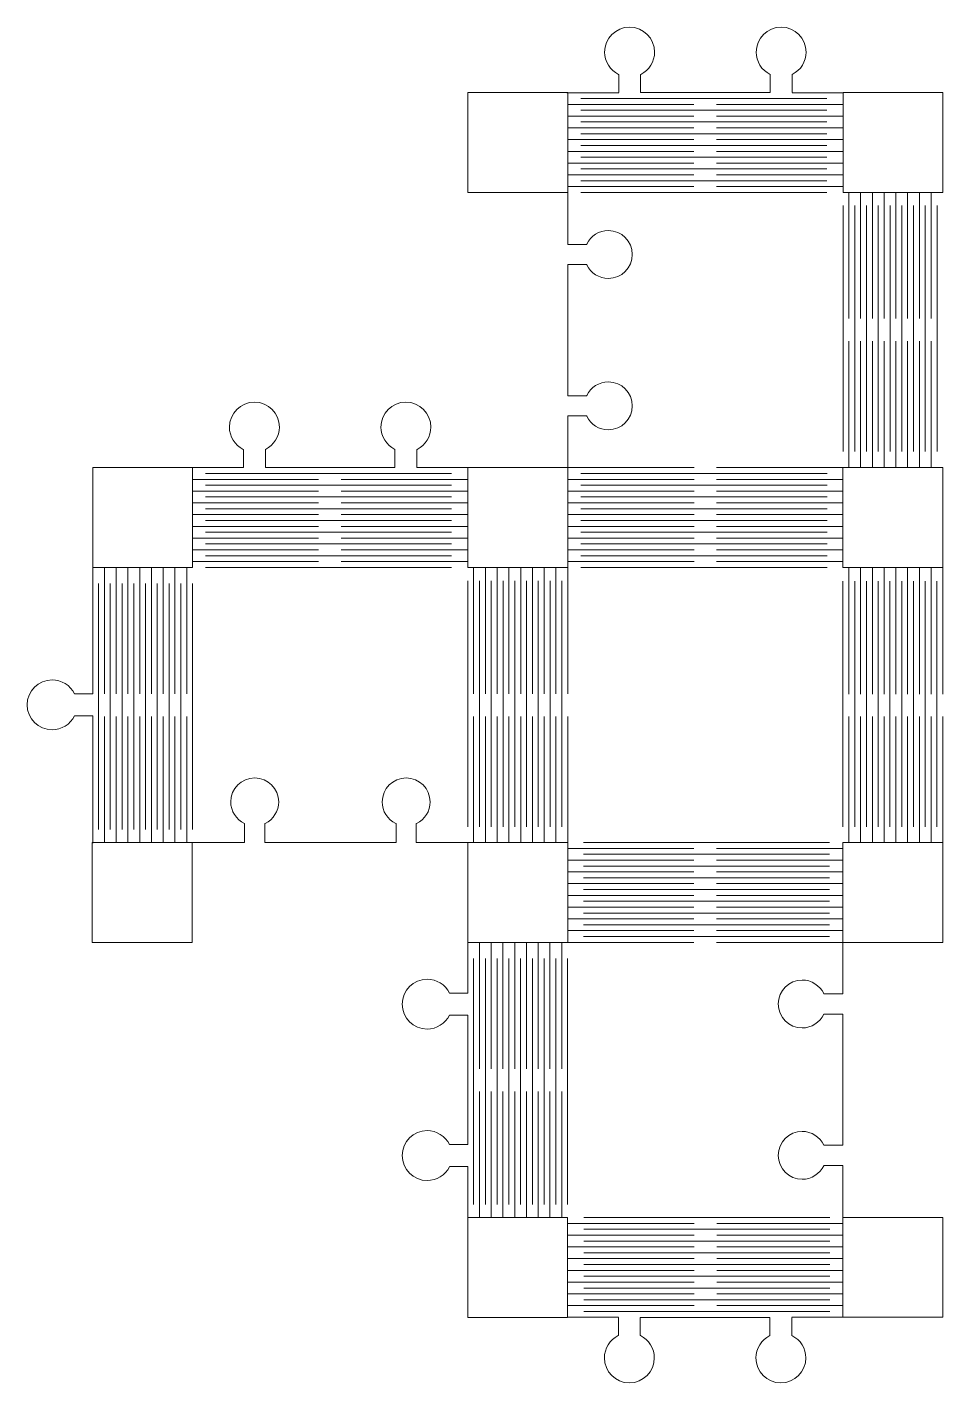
# Model space of a CAD drawing. Header units: centimetres. Extents: x -14.8 to 13.2, y -14.5 to 9.6.
# Drawn here: x -14.75 to 1.55, y -14.5 to 9.64 of the extents above; entities that cross this region are included whole.
import ezdxf

# ---------------------------------------------------------------- set-up
doc = ezdxf.new("R2010")
doc.units = ezdxf.units.CM
doc.header["$MEASUREMENT"] = 0
doc.layers.add('Layer 1', color=7, linetype='Continuous')

msp = doc.modelspace()

# ---------------------------------------------------------------- linework, layer by layer
at = {"layer": 'Layer 1', "lineweight": 9}
for points in [[(-6.91, 6.70009), (-5.1315, 6.70009), (-5.1315, 8.47859), (-6.91, 8.47859), (-6.91, 6.70009)], [(-0.2305, 6.70009), (1.548, 6.70009), (1.548, 8.47859), (-0.2305, 8.47859), (-0.2305, 6.70009)], [(-6.9097, 0.02209), (-5.1312, 0.02209), (-5.1312, 1.80059), (-6.9097, 1.80059), (-6.9097, 0.02209)], [(-0.23225, 0.02109), (1.54625, 0.02109), (1.54625, 1.79959), (-0.23225, 1.79959), (-0.23225, 0.02109)]]:
    msp.add_lwpolyline(points, close=True, dxfattribs=at)
at = {"layer": 'Layer 1', "color": 1, "lineweight": 9}
for points, knots in [([(-4.22676, 8.80211), (-4.37731, 8.87684), (-4.47427, 9.03242), (-4.47427, 9.20016), (-4.47427, 9.20016), (-4.47427, 9.44531), (-4.2748, 9.64478), (-4.02964, 9.64478), (-4.02964, 9.64478), (-3.78449, 9.64478), (-3.58502, 9.44531), (-3.58502, 9.20016), (-3.58502, 9.20016), (-3.58502, 9.03242), (-3.68199, 8.87684), (-3.83253, 8.80211)], [0, 0, 0, 0, 0.2, 0.2, 0.2, 0.2, 0.4, 0.4, 0.4, 0.4, 0.6, 0.6, 0.6, 0.6, 1, 1, 1, 1]), ([(-1.52929, 8.80211), (-1.67984, 8.87684), (-1.7768, 9.03242), (-1.7768, 9.20016), (-1.7768, 9.20016), (-1.7768, 9.44531), (-1.57733, 9.64478), (-1.33217, 9.64478), (-1.33217, 9.64478), (-1.08702, 9.64478), (-0.88755, 9.44531), (-0.88755, 9.20016), (-0.88755, 9.20016), (-0.88755, 9.03242), (-0.98452, 8.87684), (-1.13506, 8.80211)], [0, 0, 0, 0, 0.2, 0.2, 0.2, 0.2, 0.4, 0.4, 0.4, 0.4, 0.6, 0.6, 0.6, 0.6, 1, 1, 1, 1]), ([(-4.79247, 5.41145), (-4.72175, 5.2642), (-4.57088, 5.16905), (-4.40814, 5.16905), (-4.40814, 5.16905), (-4.17291, 5.16905), (-3.98153, 5.36044), (-3.98153, 5.59567), (-3.98153, 5.59567), (-3.98153, 5.83091), (-4.17291, 6.0223), (-4.40814, 6.0223), (-4.40814, 6.0223), (-4.57088, 6.0223), (-4.72175, 5.92714), (-4.79247, 5.7799)], [0, 0, 0, 0, 0.2, 0.2, 0.2, 0.2, 0.4, 0.4, 0.4, 0.4, 0.6, 0.6, 0.6, 0.6, 1, 1, 1, 1]), ([(-4.79247, 5.7799), (-4.79247, 5.7799), (-4.79492, 5.7748), (-4.79492, 5.7748), (-4.79492, 5.7748), (-4.79492, 5.7748), (-5.13092, 5.7748), (-5.13092, 5.7748)], [0, 0, 0, 0, 0.33333333, 0.33333333, 0.33333333, 0.33333333, 1, 1, 1, 1]), ([(-5.12952, 5.41656), (-5.12952, 5.41656), (-4.79492, 5.41656), (-4.79492, 5.41656), (-4.79492, 5.41656), (-4.79492, 5.41656), (-4.79247, 5.41145), (-4.79247, 5.41145)], [0, 0, 0, 0, 0.33333333, 0.33333333, 0.33333333, 0.33333333, 1, 1, 1, 1]), ([(-4.79247, 2.71555), (-4.72175, 2.5683), (-4.57088, 2.47315), (-4.40814, 2.47315), (-4.40814, 2.47315), (-4.17291, 2.47315), (-3.98153, 2.66454), (-3.98153, 2.89977), (-3.98153, 2.89977), (-3.98153, 3.13501), (-4.17291, 3.3264), (-4.40814, 3.3264), (-4.40814, 3.3264), (-4.57088, 3.3264), (-4.72175, 3.23124), (-4.79247, 3.084)], [0, 0, 0, 0, 0.2, 0.2, 0.2, 0.2, 0.4, 0.4, 0.4, 0.4, 0.6, 0.6, 0.6, 0.6, 1, 1, 1, 1]), ([(-10.90596, 2.12411), (-11.05651, 2.19884), (-11.15347, 2.35442), (-11.15347, 2.52216), (-11.15347, 2.52216), (-11.15347, 2.76731), (-10.954, 2.96678), (-10.70884, 2.96678), (-10.70884, 2.96678), (-10.46369, 2.96678), (-10.26422, 2.76731), (-10.26422, 2.52216), (-10.26422, 2.52216), (-10.26422, 2.35442), (-10.36119, 2.19884), (-10.51173, 2.12411)], [0, 0, 0, 0, 0.2, 0.2, 0.2, 0.2, 0.4, 0.4, 0.4, 0.4, 0.6, 0.6, 0.6, 0.6, 1, 1, 1, 1]), ([(-8.20849, 2.12411), (-8.35904, 2.19884), (-8.456, 2.35442), (-8.456, 2.52216), (-8.456, 2.52216), (-8.456, 2.76731), (-8.25653, 2.96678), (-8.01137, 2.96678), (-8.01137, 2.96678), (-7.76622, 2.96678), (-7.56675, 2.76731), (-7.56675, 2.52216), (-7.56675, 2.52216), (-7.56675, 2.35442), (-7.66372, 2.19884), (-7.81426, 2.12411)], [0, 0, 0, 0, 0.2, 0.2, 0.2, 0.2, 0.4, 0.4, 0.4, 0.4, 0.6, 0.6, 0.6, 0.6, 1, 1, 1, 1]), ([(-4.79247, 3.084), (-4.79247, 3.084), (-4.79468, 3.0789), (-4.79468, 3.0789), (-4.79468, 3.0789), (-4.79468, 3.0789), (-5.13092, 3.0789), (-5.13092, 3.0789)], [0, 0, 0, 0, 0.33333333, 0.33333333, 0.33333333, 0.33333333, 1, 1, 1, 1]), ([(-5.13092, 2.72066), (-5.13092, 2.72066), (-4.79469, 2.72066), (-4.79469, 2.72066), (-4.79469, 2.72066), (-4.79469, 2.72066), (-4.79247, 2.71555), (-4.79247, 2.71555)], [0, 0, 0, 0, 0.33333333, 0.33333333, 0.33333333, 0.33333333, 1, 1, 1, 1]), ([(-13.91133, -2.62156), (-13.98606, -2.77211), (-14.14164, -2.86907), (-14.30938, -2.86907), (-14.30938, -2.86907), (-14.55453, -2.86907), (-14.754, -2.6696), (-14.754, -2.42444), (-14.754, -2.42444), (-14.754, -2.17929), (-14.55453, -1.97982), (-14.30938, -1.97982), (-14.30938, -1.97982), (-14.14164, -1.97982), (-13.98606, -2.07679), (-13.91133, -2.22733)], [0, 0, 0, 0, 0.2, 0.2, 0.2, 0.2, 0.4, 0.4, 0.4, 0.4, 0.6, 0.6, 0.6, 0.6, 1, 1, 1, 1]), ([(-10.5189, -4.53715), (-10.37165, -4.46643), (-10.2765, -4.31556), (-10.2765, -4.15282), (-10.2765, -4.15282), (-10.2765, -3.91759), (-10.46789, -3.72621), (-10.70312, -3.72621), (-10.70312, -3.72621), (-10.93836, -3.72621), (-11.12975, -3.91759), (-11.12975, -4.15282), (-11.12975, -4.15282), (-11.12975, -4.31556), (-11.03459, -4.46643), (-10.88735, -4.53715)], [0, 0, 0, 0, 0.2, 0.2, 0.2, 0.2, 0.4, 0.4, 0.4, 0.4, 0.6, 0.6, 0.6, 0.6, 1, 1, 1, 1]), ([(-7.823, -4.53715), (-7.67575, -4.46643), (-7.5806, -4.31556), (-7.5806, -4.15282), (-7.5806, -4.15282), (-7.5806, -3.91759), (-7.77199, -3.72621), (-8.00722, -3.72621), (-8.00722, -3.72621), (-8.24246, -3.72621), (-8.43385, -3.91759), (-8.43385, -4.15282), (-8.43385, -4.15282), (-8.43385, -4.31556), (-8.33869, -4.46643), (-8.19145, -4.53715)], [0, 0, 0, 0, 0.2, 0.2, 0.2, 0.2, 0.4, 0.4, 0.4, 0.4, 0.6, 0.6, 0.6, 0.6, 1, 1, 1, 1]), ([(-10.88735, -4.53715), (-10.88735, -4.53715), (-10.88225, -4.5396), (-10.88225, -4.5396), (-10.88225, -4.5396), (-10.88225, -4.5396), (-10.88225, -4.8756), (-10.88225, -4.8756)], [0, 0, 0, 0, 0.33333333, 0.33333333, 0.33333333, 0.33333333, 1, 1, 1, 1]), ([(-10.52401, -4.8742), (-10.52401, -4.8742), (-10.52401, -4.5396), (-10.52401, -4.5396), (-10.52401, -4.5396), (-10.52401, -4.5396), (-10.5189, -4.53715), (-10.5189, -4.53715)], [0, 0, 0, 0, 0.33333333, 0.33333333, 0.33333333, 0.33333333, 1, 1, 1, 1]), ([(-8.19145, -4.53715), (-8.19145, -4.53715), (-8.18635, -4.53936), (-8.18635, -4.53936), (-8.18635, -4.53936), (-8.18635, -4.53936), (-8.18635, -4.8756), (-8.18635, -4.8756)], [0, 0, 0, 0, 0.33333333, 0.33333333, 0.33333333, 0.33333333, 1, 1, 1, 1]), ([(-7.82811, -4.8756), (-7.82811, -4.8756), (-7.82811, -4.53937), (-7.82811, -4.53937), (-7.82811, -4.53937), (-7.82811, -4.53937), (-7.823, -4.53715), (-7.823, -4.53715)], [0, 0, 0, 0, 0.33333333, 0.33333333, 0.33333333, 0.33333333, 1, 1, 1, 1]), ([(-7.2356, -7.95197), (-7.31033, -8.10252), (-7.46591, -8.19948), (-7.63365, -8.19948), (-7.63365, -8.19948), (-7.8788, -8.19948), (-8.07827, -8.00001), (-8.07827, -7.75485), (-8.07827, -7.75485), (-8.07827, -7.5097), (-7.8788, -7.31023), (-7.63365, -7.31023), (-7.63365, -7.31023), (-7.46591, -7.31023), (-7.31033, -7.4072), (-7.2356, -7.55774)], [0, 0, 0, 0, 0.2, 0.2, 0.2, 0.2, 0.4, 0.4, 0.4, 0.4, 0.6, 0.6, 0.6, 0.6, 1, 1, 1, 1]), ([(-0.57287, -7.56767), (-0.64359, -7.42042), (-0.79446, -7.32527), (-0.9572, -7.32527), (-0.9572, -7.32527), (-1.19243, -7.32527), (-1.38381, -7.51666), (-1.38381, -7.75189), (-1.38381, -7.75189), (-1.38381, -7.98713), (-1.19243, -8.17852), (-0.9572, -8.17852), (-0.9572, -8.17852), (-0.79446, -8.17852), (-0.64359, -8.08336), (-0.57287, -7.93612)], [0, 0, 0, 0, 0.2, 0.2, 0.2, 0.2, 0.4, 0.4, 0.4, 0.4, 0.6, 0.6, 0.6, 0.6, 1, 1, 1, 1]), ([(-0.23442, -7.57278), (-0.23442, -7.57278), (-0.57065, -7.57278), (-0.57065, -7.57278), (-0.57065, -7.57278), (-0.57065, -7.57278), (-0.57287, -7.56767), (-0.57287, -7.56767)], [0, 0, 0, 0, 0.33333333, 0.33333333, 0.33333333, 0.33333333, 1, 1, 1, 1]), ([(-0.57287, -7.93612), (-0.57287, -7.93612), (-0.57066, -7.93102), (-0.57066, -7.93102), (-0.57066, -7.93102), (-0.57066, -7.93102), (-0.23442, -7.93102), (-0.23442, -7.93102)], [0, 0, 0, 0, 0.33333333, 0.33333333, 0.33333333, 0.33333333, 1, 1, 1, 1]), ([(-7.2356, -10.64944), (-7.31033, -10.79999), (-7.46591, -10.89695), (-7.63365, -10.89695), (-7.63365, -10.89695), (-7.8788, -10.89695), (-8.07827, -10.69748), (-8.07827, -10.45232), (-8.07827, -10.45232), (-8.07827, -10.20717), (-7.8788, -10.0077), (-7.63365, -10.0077), (-7.63365, -10.0077), (-7.46591, -10.0077), (-7.31033, -10.10467), (-7.2356, -10.25521)], [0, 0, 0, 0, 0.2, 0.2, 0.2, 0.2, 0.4, 0.4, 0.4, 0.4, 0.6, 0.6, 0.6, 0.6, 1, 1, 1, 1]), ([(-0.57287, -10.26357), (-0.64359, -10.11632), (-0.79446, -10.02117), (-0.9572, -10.02117), (-0.9572, -10.02117), (-1.19243, -10.02117), (-1.38381, -10.21256), (-1.38381, -10.44779), (-1.38381, -10.44779), (-1.38381, -10.68303), (-1.19243, -10.87442), (-0.9572, -10.87442), (-0.9572, -10.87442), (-0.79446, -10.87442), (-0.64359, -10.77926), (-0.57287, -10.63202)], [0, 0, 0, 0, 0.2, 0.2, 0.2, 0.2, 0.4, 0.4, 0.4, 0.4, 0.6, 0.6, 0.6, 0.6, 1, 1, 1, 1]), ([(-0.23582, -10.26868), (-0.23582, -10.26868), (-0.57042, -10.26868), (-0.57042, -10.26868), (-0.57042, -10.26868), (-0.57042, -10.26868), (-0.57287, -10.26357), (-0.57287, -10.26357)], [0, 0, 0, 0, 0.33333333, 0.33333333, 0.33333333, 0.33333333, 1, 1, 1, 1]), ([(-0.57287, -10.63202), (-0.57287, -10.63202), (-0.57042, -10.62692), (-0.57042, -10.62692), (-0.57042, -10.62692), (-0.57042, -10.62692), (-0.23442, -10.62692), (-0.23442, -10.62692)], [0, 0, 0, 0, 0.33333333, 0.33333333, 0.33333333, 0.33333333, 1, 1, 1, 1]), ([(-3.83754, -13.65733), (-3.68699, -13.73206), (-3.59003, -13.88764), (-3.59003, -14.05538), (-3.59003, -14.05538), (-3.59003, -14.30053), (-3.7895, -14.5), (-4.03466, -14.5), (-4.03466, -14.5), (-4.27981, -14.5), (-4.47928, -14.30053), (-4.47928, -14.05538), (-4.47928, -14.05538), (-4.47928, -13.88764), (-4.38231, -13.73206), (-4.23177, -13.65733)], [0, 0, 0, 0, 0.2, 0.2, 0.2, 0.2, 0.4, 0.4, 0.4, 0.4, 0.6, 0.6, 0.6, 0.6, 1, 1, 1, 1]), ([(-1.14007, -13.65733), (-0.98952, -13.73206), (-0.89256, -13.88764), (-0.89256, -14.05538), (-0.89256, -14.05538), (-0.89256, -14.30053), (-1.09203, -14.5), (-1.33719, -14.5), (-1.33719, -14.5), (-1.58234, -14.5), (-1.78181, -14.30053), (-1.78181, -14.05538), (-1.78181, -14.05538), (-1.78181, -13.88764), (-1.68484, -13.73206), (-1.5343, -13.65733)], [0, 0, 0, 0, 0.2, 0.2, 0.2, 0.2, 0.4, 0.4, 0.4, 0.4, 0.6, 0.6, 0.6, 0.6, 1, 1, 1, 1])]:
    msp.add_open_spline(points, degree=3, knots=knots, dxfattribs=at)
for points in [[(-4.22476, 8.47779), (-4.22476, 8.47779), (-4.22476, 8.80152), (-4.22476, 8.80152)], [(-3.83452, 8.80152), (-3.83452, 8.80152), (-3.83452, 8.47779), (-3.83452, 8.47779)], [(-1.52729, 8.47779), (-1.52729, 8.47779), (-1.52729, 8.80152), (-1.52729, 8.80152)], [(-1.13705, 8.80152), (-1.13705, 8.80152), (-1.13705, 8.47779), (-1.13705, 8.47779)], [(-5.1448, 8.47727), (-5.1448, 8.47727), (-4.22476, 8.47726), (-4.22476, 8.47726)], [(-1.13705, 8.47726), (-1.13705, 8.47726), (-0.23553, 8.47726), (-0.23553, 8.47726)], [(-5.13416, 8.26903), (-5.13416, 8.26903), (-2.88554, 8.26902), (-2.88554, 8.26902)], [(-4.89746, 8.37369), (-4.89746, 8.37369), (-0.51855, 8.37367), (-0.51855, 8.37367)], [(-2.48284, 8.26902), (-2.48284, 8.26902), (-0.23417, 8.26902), (-0.23417, 8.26902)], [(-5.13416, 8.05982), (-5.13416, 8.05982), (-2.88554, 8.05981), (-2.88554, 8.05981)], [(-4.89746, 8.16442), (-4.89746, 8.16442), (-0.51855, 8.1644), (-0.51855, 8.1644)], [(-2.48284, 8.05981), (-2.48284, 8.05981), (-0.23417, 8.05981), (-0.23417, 8.05981)], [(-5.13416, 7.85058), (-5.13416, 7.85058), (-2.88554, 7.85057), (-2.88554, 7.85057)], [(-4.89746, 7.9552), (-4.89746, 7.9552), (-0.51855, 7.95518), (-0.51855, 7.95518)], [(-4.89746, 7.74596), (-4.89746, 7.74596), (-0.51855, 7.74596), (-0.51855, 7.74596)], [(-2.48284, 7.85057), (-2.48284, 7.85057), (-0.23417, 7.85057), (-0.23417, 7.85057)], [(-5.13416, 7.64139), (-5.13416, 7.64139), (-2.88554, 7.64139), (-2.88554, 7.64139)], [(-4.89746, 7.53674), (-4.89746, 7.53674), (-0.51855, 7.53674), (-0.51855, 7.53674)], [(-2.48284, 7.64139), (-2.48284, 7.64139), (-0.23417, 7.64139), (-0.23417, 7.64139)], [(-5.13416, 7.4321), (-5.13416, 7.4321), (-2.88554, 7.4321), (-2.88554, 7.4321)], [(-4.89746, 7.3275), (-4.89746, 7.3275), (-0.51855, 7.3275), (-0.51855, 7.3275)], [(-2.48284, 7.4321), (-2.48284, 7.4321), (-0.23417, 7.4321), (-0.23417, 7.4321)], [(-5.13416, 7.22288), (-5.13416, 7.22288), (-2.88554, 7.22288), (-2.88554, 7.22288)], [(-5.13416, 7.01364), (-5.13416, 7.01364), (-2.88554, 7.01364), (-2.88554, 7.01364)], [(-4.89746, 7.11829), (-4.89746, 7.11829), (-0.51855, 7.11829), (-0.51855, 7.11829)], [(-2.48284, 7.22288), (-2.48284, 7.22288), (-0.23417, 7.22288), (-0.23417, 7.22288)], [(-2.48284, 7.01364), (-2.48284, 7.01364), (-0.23417, 7.01364), (-0.23417, 7.01364)], [(-5.13416, 6.80446), (-5.13416, 6.80446), (-2.88554, 6.80446), (-2.88554, 6.80446)], [(-4.89746, 6.90905), (-4.89746, 6.90905), (-0.51855, 6.90905), (-0.51855, 6.90905)], [(-2.48284, 6.80446), (-2.48284, 6.80446), (-0.23417, 6.80446), (-0.23417, 6.80446)], [(-5.13151, 6.71255), (-5.13151, 6.71255), (-5.13092, 5.7748), (-5.13092, 5.7748)], [(-4.89746, 6.69981), (-4.89746, 6.69981), (-0.51855, 6.69981), (-0.51855, 6.69981)], [(-0.12679, 6.70178), (-0.12679, 6.70178), (-0.12679, 4.45316), (-0.12679, 4.45316)], [(0.08239, 6.70178), (0.08239, 6.70178), (0.08239, 4.45316), (0.08239, 4.45316)], [(0.29163, 6.70178), (0.29163, 6.70178), (0.29163, 4.45316), (0.29163, 4.45316)], [(0.50085, 6.70178), (0.50085, 6.70178), (0.50085, 4.45316), (0.50085, 4.45316)], [(0.71014, 6.70178), (0.71014, 6.70178), (0.71014, 4.45316), (0.71014, 4.45316)], [(0.91933, 6.70178), (0.91933, 6.70178), (0.91932, 4.45316), (0.91932, 4.45316)], [(1.12857, 6.70178), (1.12857, 6.70178), (1.12856, 4.45316), (1.12856, 4.45316)], [(1.33778, 6.70178), (1.33778, 6.70178), (1.33777, 4.45316), (1.33777, 4.45316)], [(-0.23144, 6.46508), (-0.23144, 6.46508), (-0.23144, 2.08617), (-0.23144, 2.08617)], [(-0.0222, 6.46508), (-0.0222, 6.46508), (-0.0222, 2.08617), (-0.0222, 2.08617)], [(0.18704, 6.46508), (0.18704, 6.46508), (0.18704, 2.08617), (0.18704, 2.08617)], [(0.39625, 6.46508), (0.39625, 6.46508), (0.39625, 2.08617), (0.39625, 2.08617)], [(0.60549, 6.46508), (0.60549, 6.46508), (0.60549, 2.08617), (0.60549, 2.08617)], [(0.81471, 6.46508), (0.81471, 6.46508), (0.81471, 2.08617), (0.81471, 2.08617)], [(1.02395, 6.46508), (1.02395, 6.46508), (1.02393, 2.08617), (1.02393, 2.08617)], [(1.23317, 6.46508), (1.23317, 6.46508), (1.23315, 2.08617), (1.23315, 2.08617)], [(1.44244, 6.46508), (1.44244, 6.46508), (1.44242, 2.08617), (1.44242, 2.08617)], [(-5.13092, 5.41656), (-5.13092, 5.41656), (-5.13092, 3.0789), (-5.13092, 3.0789)], [(-0.12679, 4.05046), (-0.12679, 4.05046), (-0.12679, 1.80179), (-0.12679, 1.80179)], [(0.08239, 4.05046), (0.08239, 4.05046), (0.08239, 1.80179), (0.08239, 1.80179)], [(0.29163, 4.05046), (0.29163, 4.05046), (0.29163, 1.80179), (0.29163, 1.80179)], [(0.50085, 4.05046), (0.50085, 4.05046), (0.50085, 1.80179), (0.50085, 1.80179)], [(0.71014, 4.05046), (0.71014, 4.05046), (0.71014, 1.80179), (0.71014, 1.80179)], [(0.91932, 4.05046), (0.91932, 4.05046), (0.91932, 1.80179), (0.91932, 1.80179)], [(1.12856, 4.05046), (1.12856, 4.05046), (1.12856, 1.80179), (1.12856, 1.80179)], [(1.33777, 4.05046), (1.33777, 4.05046), (1.33777, 1.80179), (1.33777, 1.80179)], [(-5.13092, 2.72066), (-5.13092, 2.72066), (-5.13152, 1.80328), (-5.13152, 1.80328)], [(-10.90396, 1.79979), (-10.90396, 1.79979), (-10.90396, 2.12352), (-10.90396, 2.12352)], [(-10.51372, 2.12352), (-10.51372, 2.12352), (-10.51372, 1.79979), (-10.51372, 1.79979)], [(-8.20649, 1.79979), (-8.20649, 1.79979), (-8.20649, 2.12352), (-8.20649, 2.12352)], [(-7.81625, 2.12352), (-7.81625, 2.12352), (-7.81625, 1.79979), (-7.81625, 1.79979)], [(-11.824, 1.79927), (-11.824, 1.79927), (-10.90396, 1.79926), (-10.90396, 1.79926)], [(-11.57666, 1.69569), (-11.57666, 1.69569), (-7.19775, 1.69567), (-7.19775, 1.69567)], [(-7.81625, 1.79926), (-7.81625, 1.79926), (-6.91473, 1.79926), (-6.91473, 1.79926)], [(-5.13194, 1.80019), (-5.13194, 1.80019), (-2.88332, 1.80018), (-2.88332, 1.80018)], [(-4.89524, 1.69561), (-4.89524, 1.69561), (-0.51633, 1.69559), (-0.51633, 1.69559)], [(-2.48062, 1.80018), (-2.48062, 1.80018), (-0.23195, 1.80018), (-0.23195, 1.80018)], [(-11.81336, 1.59103), (-11.81336, 1.59103), (-9.56474, 1.59102), (-9.56474, 1.59102)], [(-11.57666, 1.48642), (-11.57666, 1.48642), (-7.19775, 1.4864), (-7.19775, 1.4864)], [(-9.16204, 1.59102), (-9.16204, 1.59102), (-6.91337, 1.59102), (-6.91337, 1.59102)], [(-5.13194, 1.59095), (-5.13194, 1.59095), (-2.88332, 1.59094), (-2.88332, 1.59094)], [(-4.89524, 1.48634), (-4.89524, 1.48634), (-0.51633, 1.48632), (-0.51633, 1.48632)], [(-2.48062, 1.59094), (-2.48062, 1.59094), (-0.23195, 1.59094), (-0.23195, 1.59094)], [(-11.81336, 1.38182), (-11.81336, 1.38182), (-9.56474, 1.38181), (-9.56474, 1.38181)], [(-11.57666, 1.2772), (-11.57666, 1.2772), (-7.19775, 1.27718), (-7.19775, 1.27718)], [(-9.16204, 1.38181), (-9.16204, 1.38181), (-6.91337, 1.38181), (-6.91337, 1.38181)], [(-5.13194, 1.38174), (-5.13194, 1.38174), (-2.88332, 1.38173), (-2.88332, 1.38173)], [(-4.89524, 1.27712), (-4.89524, 1.27712), (-0.51633, 1.2771), (-0.51633, 1.2771)], [(-2.48062, 1.38173), (-2.48062, 1.38173), (-0.23195, 1.38173), (-0.23195, 1.38173)], [(-11.81336, 1.17258), (-11.81336, 1.17258), (-9.56474, 1.17257), (-9.56474, 1.17257)], [(-11.57666, 1.06796), (-11.57666, 1.06796), (-7.19775, 1.06796), (-7.19775, 1.06796)], [(-9.16204, 1.17257), (-9.16204, 1.17257), (-6.91337, 1.17257), (-6.91337, 1.17257)], [(-5.13194, 1.1725), (-5.13194, 1.1725), (-2.88332, 1.17249), (-2.88332, 1.17249)], [(-4.89524, 1.06788), (-4.89524, 1.06788), (-0.51633, 1.06788), (-0.51633, 1.06788)], [(-2.48062, 1.17249), (-2.48062, 1.17249), (-0.23195, 1.17249), (-0.23195, 1.17249)], [(-11.81336, 0.96339), (-11.81336, 0.96339), (-9.56474, 0.96339), (-9.56474, 0.96339)], [(-11.81336, 0.7541), (-11.81336, 0.7541), (-9.56474, 0.7541), (-9.56474, 0.7541)], [(-11.57666, 0.85874), (-11.57666, 0.85874), (-7.19775, 0.85874), (-7.19775, 0.85874)], [(-9.16204, 0.96339), (-9.16204, 0.96339), (-6.91337, 0.96339), (-6.91337, 0.96339)], [(-9.16204, 0.7541), (-9.16204, 0.7541), (-6.91337, 0.7541), (-6.91337, 0.7541)], [(-5.13194, 0.96331), (-5.13194, 0.96331), (-2.88332, 0.96331), (-2.88332, 0.96331)], [(-5.13194, 0.75402), (-5.13194, 0.75402), (-2.88332, 0.75402), (-2.88332, 0.75402)], [(-4.89524, 0.85866), (-4.89524, 0.85866), (-0.51633, 0.85866), (-0.51633, 0.85866)], [(-2.48062, 0.96331), (-2.48062, 0.96331), (-0.23195, 0.96331), (-0.23195, 0.96331)], [(-2.48062, 0.75402), (-2.48062, 0.75402), (-0.23195, 0.75402), (-0.23195, 0.75402)], [(-11.81336, 0.54488), (-11.81336, 0.54488), (-9.56474, 0.54488), (-9.56474, 0.54488)], [(-11.57666, 0.6495), (-11.57666, 0.6495), (-7.19775, 0.6495), (-7.19775, 0.6495)], [(-9.16204, 0.54488), (-9.16204, 0.54488), (-6.91337, 0.54488), (-6.91337, 0.54488)], [(-5.13194, 0.5448), (-5.13194, 0.5448), (-2.88332, 0.5448), (-2.88332, 0.5448)], [(-4.89524, 0.64942), (-4.89524, 0.64942), (-0.51633, 0.64942), (-0.51633, 0.64942)], [(-2.48062, 0.5448), (-2.48062, 0.5448), (-0.23195, 0.5448), (-0.23195, 0.5448)], [(-11.81336, 0.33564), (-11.81336, 0.33564), (-9.56474, 0.33564), (-9.56474, 0.33564)], [(-11.57666, 0.44029), (-11.57666, 0.44029), (-7.19775, 0.44029), (-7.19775, 0.44029)], [(-9.16204, 0.33564), (-9.16204, 0.33564), (-6.91337, 0.33564), (-6.91337, 0.33564)], [(-5.13194, 0.33556), (-5.13194, 0.33556), (-2.88332, 0.33556), (-2.88332, 0.33556)], [(-4.89524, 0.44021), (-4.89524, 0.44021), (-0.51633, 0.44021), (-0.51633, 0.44021)], [(-2.48062, 0.33556), (-2.48062, 0.33556), (-0.23195, 0.33556), (-0.23195, 0.33556)], [(-13.58648, -2.22932), (-13.58648, -2.22932), (-13.58648, 0.01909), (-13.58648, 0.01909)], [(-13.37823, -2.22958), (-13.37823, -2.22958), (-13.37823, 0.01909), (-13.37823, 0.01909)], [(-13.16902, -2.22958), (-13.16902, -2.22958), (-13.16902, 0.01909), (-13.16902, 0.01909)], [(-12.95978, -2.22958), (-12.95978, -2.22958), (-12.95978, 0.01909), (-12.95978, 0.01909)], [(-12.7506, -2.22958), (-12.7506, -2.22958), (-12.7506, 0.01909), (-12.7506, 0.01909)], [(-12.54131, -2.22958), (-12.54131, -2.22958), (-12.54131, 0.01909), (-12.54131, 0.01909)], [(-12.33209, -2.22958), (-12.33209, -2.22958), (-12.33209, 0.01909), (-12.33209, 0.01909)], [(-12.12285, -2.22958), (-12.12285, -2.22958), (-12.12285, 0.01909), (-12.12285, 0.01909)], [(-11.91367, -2.22958), (-11.91367, -2.22958), (-11.91367, 0.01909), (-11.91367, 0.01909)], [(-11.81336, 0.12646), (-11.81336, 0.12646), (-9.56474, 0.12646), (-9.56474, 0.12646)], [(-11.57666, 0.23105), (-11.57666, 0.23105), (-7.19775, 0.23105), (-7.19775, 0.23105)], [(-11.57666, 0.02181), (-11.57666, 0.02181), (-7.19775, 0.02181), (-7.19775, 0.02181)], [(-9.16204, 0.12646), (-9.16204, 0.12646), (-6.91337, 0.12646), (-6.91337, 0.12646)], [(-6.80582, 0.01826), (-6.80582, 0.01826), (-6.80582, -2.23036), (-6.80582, -2.23036)], [(-6.59664, 0.01826), (-6.59664, 0.01826), (-6.59664, -2.23036), (-6.59664, -2.23036)], [(-6.3874, 0.01826), (-6.3874, 0.01826), (-6.3874, -2.23036), (-6.3874, -2.23036)], [(-6.17819, 0.01826), (-6.17819, 0.01826), (-6.17819, -2.23036), (-6.17819, -2.23036)], [(-5.96889, 0.01826), (-5.96889, 0.01826), (-5.96889, -2.23036), (-5.96889, -2.23036)], [(-5.75971, 0.01826), (-5.75971, 0.01826), (-5.75971, -2.23036), (-5.75971, -2.23036)], [(-5.55045, 0.01826), (-5.55045, 0.01826), (-5.55048, -2.23036), (-5.55048, -2.23036)], [(-5.34125, 0.01826), (-5.34125, 0.01826), (-5.34125, -2.23036), (-5.34125, -2.23036)], [(-5.13201, 0.01826), (-5.13201, 0.01826), (-5.13202, -2.23036), (-5.13202, -2.23036)], [(-5.13194, 0.12638), (-5.13194, 0.12638), (-2.88332, 0.12638), (-2.88332, 0.12638)], [(-4.89524, 0.23097), (-4.89524, 0.23097), (-0.51633, 0.23097), (-0.51633, 0.23097)], [(-4.89524, 0.02173), (-4.89524, 0.02173), (-0.51633, 0.02173), (-0.51633, 0.02173)], [(-2.48062, 0.12638), (-2.48062, 0.12638), (-0.23195, 0.12638), (-0.23195, 0.12638)], [(-0.12785, 0.01626), (-0.12785, 0.01626), (-0.12785, -2.23236), (-0.12785, -2.23236)], [(0.08133, 0.01626), (0.08133, 0.01626), (0.08133, -2.23236), (0.08133, -2.23236)], [(0.29057, 0.01626), (0.29057, 0.01626), (0.29057, -2.23236), (0.29057, -2.23236)], [(0.49979, 0.01626), (0.49979, 0.01626), (0.49979, -2.23236), (0.49979, -2.23236)], [(0.70908, 0.01626), (0.70908, 0.01626), (0.70908, -2.23236), (0.70908, -2.23236)], [(0.91827, 0.01626), (0.91827, 0.01626), (0.91826, -2.23236), (0.91826, -2.23236)], [(1.12751, 0.01626), (1.12751, 0.01626), (1.1275, -2.23236), (1.1275, -2.23236)], [(1.33672, 0.01626), (1.33672, 0.01626), (1.33671, -2.23236), (1.33671, -2.23236)], [(1.54596, 0.01626), (1.54596, 0.01626), (1.54595, -2.23236), (1.54595, -2.23236)], [(-6.91047, -0.21844), (-6.91047, -0.21844), (-6.91047, -4.59734), (-6.91047, -4.59734)], [(-6.70123, -0.21844), (-6.70123, -0.21844), (-6.70123, -4.59734), (-6.70123, -4.59734)], [(-6.49199, -0.21844), (-6.49199, -0.21844), (-6.49199, -4.59734), (-6.49199, -4.59734)], [(-6.28277, -0.21844), (-6.28277, -0.21844), (-6.28277, -4.59734), (-6.28277, -4.59734)], [(-6.07354, -0.21844), (-6.07354, -0.21844), (-6.07354, -4.59734), (-6.07354, -4.59734)], [(-5.86431, -0.21844), (-5.86431, -0.21844), (-5.86431, -4.59734), (-5.86431, -4.59734)], [(-5.65508, -0.21844), (-5.65508, -0.21844), (-5.65509, -4.59734), (-5.65509, -4.59734)], [(-5.44587, -0.21844), (-5.44587, -0.21844), (-5.44588, -4.59734), (-5.44588, -4.59734)], [(-5.23659, -0.21844), (-5.23659, -0.21844), (-5.23661, -4.59734), (-5.23661, -4.59734)], [(-0.2325, -0.22044), (-0.2325, -0.22044), (-0.2325, -4.59935), (-0.2325, -4.59935)], [(-0.02326, -0.22044), (-0.02326, -0.22044), (-0.02326, -4.59935), (-0.02326, -4.59935)], [(0.18598, -0.22044), (0.18598, -0.22044), (0.18598, -4.59935), (0.18598, -4.59935)], [(0.39519, -0.22044), (0.39519, -0.22044), (0.39519, -4.59935), (0.39519, -4.59935)], [(0.60443, -0.22044), (0.60443, -0.22044), (0.60443, -4.59935), (0.60443, -4.59935)], [(0.81365, -0.22044), (0.81365, -0.22044), (0.81365, -4.59935), (0.81365, -4.59935)], [(1.02289, -0.22044), (1.02289, -0.22044), (1.02287, -4.59935), (1.02287, -4.59935)], [(1.23211, -0.22044), (1.23211, -0.22044), (1.23209, -4.59935), (1.23209, -4.59935)], [(1.44138, -0.22044), (1.44138, -0.22044), (1.44136, -4.59935), (1.44136, -4.59935)], [(-13.4829, -4.6442), (-13.4829, -4.6442), (-13.48288, -0.26529), (-13.48288, -0.26529)], [(-13.27363, -4.6442), (-13.27363, -4.6442), (-13.27361, -0.26529), (-13.27361, -0.26529)], [(-13.06441, -4.6442), (-13.06441, -4.6442), (-13.06439, -0.26529), (-13.06439, -0.26529)], [(-12.85517, -4.6442), (-12.85517, -4.6442), (-12.85517, -0.26529), (-12.85517, -0.26529)], [(-12.64595, -4.6442), (-12.64595, -4.6442), (-12.64595, -0.26529), (-12.64595, -0.26529)], [(-12.43671, -4.6442), (-12.43671, -4.6442), (-12.43671, -0.26529), (-12.43671, -0.26529)], [(-12.2275, -4.6442), (-12.2275, -4.6442), (-12.2275, -0.26529), (-12.2275, -0.26529)], [(-12.01826, -4.6442), (-12.01826, -4.6442), (-12.01826, -0.26529), (-12.01826, -0.26529)], [(-11.80902, -4.6442), (-11.80902, -4.6442), (-11.80902, -0.26529), (-11.80902, -0.26529)], [(-13.91074, -2.22932), (-13.91074, -2.22932), (-13.58701, -2.22932), (-13.58701, -2.22932)], [(-13.58701, -2.61956), (-13.58701, -2.61956), (-13.91074, -2.61956), (-13.91074, -2.61956)], [(-13.58649, -4.89018), (-13.58649, -4.89018), (-13.58648, -2.61956), (-13.58648, -2.61956)], [(-13.37824, -4.8809), (-13.37824, -4.8809), (-13.37823, -2.63228), (-13.37823, -2.63228)], [(-13.16903, -4.8809), (-13.16903, -4.8809), (-13.16902, -2.63228), (-13.16902, -2.63228)], [(-12.95979, -4.8809), (-12.95979, -4.8809), (-12.95978, -2.63228), (-12.95978, -2.63228)], [(-12.7506, -4.8809), (-12.7506, -4.8809), (-12.7506, -2.63228), (-12.7506, -2.63228)], [(-12.54131, -4.8809), (-12.54131, -4.8809), (-12.54131, -2.63228), (-12.54131, -2.63228)], [(-12.33209, -4.8809), (-12.33209, -4.8809), (-12.33209, -2.63228), (-12.33209, -2.63228)], [(-12.12285, -4.8809), (-12.12285, -4.8809), (-12.12285, -2.63228), (-12.12285, -2.63228)], [(-11.91367, -4.8809), (-11.91367, -4.8809), (-11.91367, -2.63228), (-11.91367, -2.63228)], [(-6.80582, -2.63307), (-6.80582, -2.63307), (-6.80582, -4.88173), (-6.80582, -4.88173)], [(-6.59664, -2.63307), (-6.59664, -2.63307), (-6.59664, -4.88173), (-6.59664, -4.88173)], [(-6.3874, -2.63307), (-6.3874, -2.63307), (-6.3874, -4.88173), (-6.3874, -4.88173)], [(-6.17819, -2.63307), (-6.17819, -2.63307), (-6.17819, -4.88173), (-6.17819, -4.88173)], [(-5.96889, -2.63307), (-5.96889, -2.63307), (-5.96889, -4.88173), (-5.96889, -4.88173)], [(-5.75971, -2.63307), (-5.75971, -2.63307), (-5.75971, -4.88173), (-5.75971, -4.88173)], [(-5.55048, -2.63307), (-5.55048, -2.63307), (-5.55048, -4.88173), (-5.55048, -4.88173)], [(-5.34125, -2.63307), (-5.34125, -2.63307), (-5.34125, -4.88173), (-5.34125, -4.88173)], [(-5.13202, -2.63307), (-5.13202, -2.63307), (-5.13202, -4.88173), (-5.13202, -4.88173)], [(-0.12785, -2.63506), (-0.12785, -2.63506), (-0.12785, -4.88373), (-0.12785, -4.88373)], [(0.08133, -2.63506), (0.08133, -2.63506), (0.08133, -4.88373), (0.08133, -4.88373)], [(0.29057, -2.63506), (0.29057, -2.63506), (0.29057, -4.88373), (0.29057, -4.88373)], [(0.49979, -2.63506), (0.49979, -2.63506), (0.49979, -4.88373), (0.49979, -4.88373)], [(0.70908, -2.63506), (0.70908, -2.63506), (0.70908, -4.88373), (0.70908, -4.88373)], [(0.91826, -2.63506), (0.91826, -2.63506), (0.91826, -4.88373), (0.91826, -4.88373)], [(1.1275, -2.63506), (1.1275, -2.63506), (1.1275, -4.88373), (1.1275, -4.88373)], [(1.33671, -2.63506), (1.33671, -2.63506), (1.33671, -4.88373), (1.33671, -4.88373)], [(1.54595, -2.63506), (1.54595, -2.63506), (1.54595, -4.88373), (1.54595, -4.88373)], [(-11.82, -4.87619), (-11.82, -4.87619), (-10.88225, -4.8756), (-10.88225, -4.8756)], [(-10.52401, -4.8756), (-10.52401, -4.8756), (-8.18635, -4.8756), (-8.18635, -4.8756)], [(-7.82811, -4.8756), (-7.82811, -4.8756), (-6.91073, -4.8762), (-6.91073, -4.8762)], [(-2.88866, -4.98155), (-2.88866, -4.98155), (-5.13733, -4.98155), (-5.13733, -4.98155)], [(-0.47404, -4.8769), (-0.47404, -4.8769), (-4.85295, -4.8769), (-4.85295, -4.8769)], [(-0.23734, -4.98155), (-0.23734, -4.98155), (-2.48596, -4.98155), (-2.48596, -4.98155)], [(-2.88866, -5.19073), (-2.88866, -5.19073), (-5.13733, -5.19073), (-5.13733, -5.19073)], [(-0.47404, -5.08614), (-0.47404, -5.08614), (-4.85295, -5.08614), (-4.85295, -5.08614)], [(-0.47404, -5.29538), (-0.47404, -5.29538), (-4.85295, -5.29538), (-4.85295, -5.29538)], [(-0.23734, -5.19073), (-0.23734, -5.19073), (-2.48596, -5.19073), (-2.48596, -5.19073)], [(-2.88866, -5.39997), (-2.88866, -5.39997), (-5.13733, -5.39997), (-5.13733, -5.39997)], [(-0.47404, -5.50459), (-0.47404, -5.50459), (-4.85295, -5.50459), (-4.85295, -5.50459)], [(-0.23734, -5.39997), (-0.23734, -5.39997), (-2.48596, -5.39997), (-2.48596, -5.39997)], [(-2.88866, -5.60919), (-2.88866, -5.60919), (-5.13733, -5.60919), (-5.13733, -5.60919)], [(-0.47404, -5.71383), (-0.47404, -5.71383), (-4.85295, -5.71383), (-4.85295, -5.71383)], [(-0.23734, -5.60919), (-0.23734, -5.60919), (-2.48596, -5.60919), (-2.48596, -5.60919)], [(-2.88866, -5.81848), (-2.88866, -5.81848), (-5.13733, -5.81848), (-5.13733, -5.81848)], [(-2.88866, -6.02766), (-2.88866, -6.02766), (-5.13733, -6.02766), (-5.13733, -6.02766)], [(-0.47404, -5.92305), (-0.47404, -5.92305), (-4.85295, -5.92305), (-4.85295, -5.92305)], [(-0.23734, -5.81848), (-0.23734, -5.81848), (-2.48596, -5.81848), (-2.48596, -5.81848)], [(-0.23734, -6.02767), (-0.23734, -6.02767), (-2.48596, -6.02766), (-2.48596, -6.02766)], [(-2.88866, -6.2369), (-2.88866, -6.2369), (-5.13733, -6.2369), (-5.13733, -6.2369)], [(-0.47404, -6.13229), (-0.47404, -6.13229), (-4.85295, -6.13227), (-4.85295, -6.13227)], [(-0.23734, -6.23691), (-0.23734, -6.23691), (-2.48596, -6.2369), (-2.48596, -6.2369)], [(-2.88866, -6.44611), (-2.88866, -6.44611), (-5.13733, -6.44611), (-5.13733, -6.44611)], [(-0.47404, -6.34151), (-0.47404, -6.34151), (-4.85295, -6.34149), (-4.85295, -6.34149)], [(-0.23734, -6.44612), (-0.23734, -6.44612), (-2.48596, -6.44611), (-2.48596, -6.44611)], [(-6.91075, -7.55973), (-6.91075, -7.55973), (-6.91075, -6.65821), (-6.91075, -6.65821)], [(-6.7025, -8.90688), (-6.7025, -8.90688), (-6.7025, -6.65821), (-6.7025, -6.65821)], [(-6.49329, -8.90688), (-6.49329, -8.90688), (-6.49329, -6.65821), (-6.49329, -6.65821)], [(-6.28405, -8.90688), (-6.28405, -8.90688), (-6.28405, -6.65821), (-6.28405, -6.65821)], [(-6.07487, -8.90688), (-6.07487, -8.90688), (-6.07487, -6.65821), (-6.07487, -6.65821)], [(-5.86558, -8.90688), (-5.86558, -8.90688), (-5.86558, -6.65821), (-5.86558, -6.65821)], [(-5.65636, -8.90688), (-5.65636, -8.90688), (-5.65636, -6.65821), (-5.65636, -6.65821)], [(-5.44712, -8.90688), (-5.44712, -8.90688), (-5.44712, -6.65821), (-5.44712, -6.65821)], [(-5.23794, -8.90688), (-5.23794, -8.90688), (-5.23794, -6.65821), (-5.23794, -6.65821)], [(-2.88866, -6.65535), (-2.88866, -6.65535), (-5.13733, -6.65535), (-5.13733, -6.65535)], [(-0.47404, -6.55078), (-0.47404, -6.55078), (-4.85295, -6.55076), (-4.85295, -6.55076)], [(-0.23734, -6.65536), (-0.23734, -6.65536), (-2.48596, -6.65535), (-2.48596, -6.65535)], [(-0.23442, -7.57278), (-0.23442, -7.57278), (-0.23382, -6.6554), (-0.23382, -6.6554)], [(-6.80717, -11.3215), (-6.80717, -11.3215), (-6.80715, -6.94259), (-6.80715, -6.94259)], [(-6.5979, -11.3215), (-6.5979, -11.3215), (-6.59788, -6.94259), (-6.59788, -6.94259)], [(-6.38868, -11.3215), (-6.38868, -11.3215), (-6.38866, -6.94259), (-6.38866, -6.94259)], [(-6.17944, -11.3215), (-6.17944, -11.3215), (-6.17944, -6.94259), (-6.17944, -6.94259)], [(-5.97022, -11.3215), (-5.97022, -11.3215), (-5.97022, -6.94259), (-5.97022, -6.94259)], [(-5.76098, -11.3215), (-5.76098, -11.3215), (-5.76098, -6.94259), (-5.76098, -6.94259)], [(-5.55177, -11.3215), (-5.55177, -11.3215), (-5.55177, -6.94259), (-5.55177, -6.94259)], [(-5.34253, -11.3215), (-5.34253, -11.3215), (-5.34253, -6.94259), (-5.34253, -6.94259)], [(-5.13329, -11.3215), (-5.13329, -11.3215), (-5.13329, -6.94259), (-5.13329, -6.94259)], [(-7.23501, -7.55973), (-7.23501, -7.55973), (-6.91128, -7.55973), (-6.91128, -7.55973)], [(-6.91128, -7.94997), (-6.91128, -7.94997), (-7.23501, -7.94997), (-7.23501, -7.94997)], [(-0.23442, -10.26868), (-0.23442, -10.26868), (-0.23442, -7.93102), (-0.23442, -7.93102)], [(-6.70251, -11.5582), (-6.70251, -11.5582), (-6.7025, -9.30958), (-6.7025, -9.30958)], [(-6.4933, -11.5582), (-6.4933, -11.5582), (-6.49329, -9.30958), (-6.49329, -9.30958)], [(-6.28406, -11.5582), (-6.28406, -11.5582), (-6.28405, -9.30958), (-6.28405, -9.30958)], [(-6.07487, -11.5582), (-6.07487, -11.5582), (-6.07487, -9.30958), (-6.07487, -9.30958)], [(-5.86558, -11.5582), (-5.86558, -11.5582), (-5.86558, -9.30958), (-5.86558, -9.30958)], [(-5.65636, -11.5582), (-5.65636, -11.5582), (-5.65636, -9.30958), (-5.65636, -9.30958)], [(-5.44712, -11.5582), (-5.44712, -11.5582), (-5.44712, -9.30958), (-5.44712, -9.30958)], [(-5.23794, -11.5582), (-5.23794, -11.5582), (-5.23794, -9.30958), (-5.23794, -9.30958)], [(-7.23501, -10.2572), (-7.23501, -10.2572), (-6.91128, -10.2572), (-6.91128, -10.2572)], [(-6.91128, -10.64744), (-6.91128, -10.64744), (-7.23501, -10.64744), (-7.23501, -10.64744)], [(-6.91076, -11.56748), (-6.91076, -11.56748), (-6.91075, -10.64744), (-6.91075, -10.64744)], [(-0.23383, -11.56467), (-0.23383, -11.56467), (-0.23442, -10.62692), (-0.23442, -10.62692)], [(-0.46801, -11.55502), (-0.46801, -11.55502), (-4.84692, -11.55502), (-4.84692, -11.55502)], [(-2.88263, -11.65967), (-2.88263, -11.65967), (-5.1313, -11.65967), (-5.1313, -11.65967)], [(-0.46801, -11.76426), (-0.46801, -11.76426), (-4.84692, -11.76426), (-4.84692, -11.76426)], [(-0.23131, -11.65967), (-0.23131, -11.65967), (-2.47993, -11.65967), (-2.47993, -11.65967)], [(-2.88263, -11.86885), (-2.88263, -11.86885), (-5.1313, -11.86885), (-5.1313, -11.86885)], [(-0.46801, -11.9735), (-0.46801, -11.9735), (-4.84692, -11.9735), (-4.84692, -11.9735)], [(-0.23131, -11.86885), (-0.23131, -11.86885), (-2.47993, -11.86885), (-2.47993, -11.86885)], [(-2.88263, -12.07809), (-2.88263, -12.07809), (-5.1313, -12.07809), (-5.1313, -12.07809)], [(-2.88263, -12.28731), (-2.88263, -12.28731), (-5.1313, -12.28731), (-5.1313, -12.28731)], [(-0.46801, -12.18271), (-0.46801, -12.18271), (-4.84692, -12.18271), (-4.84692, -12.18271)], [(-0.23131, -12.07809), (-0.23131, -12.07809), (-2.47993, -12.07809), (-2.47993, -12.07809)], [(-0.23131, -12.28731), (-0.23131, -12.28731), (-2.47993, -12.28731), (-2.47993, -12.28731)], [(-2.88263, -12.4966), (-2.88263, -12.4966), (-5.1313, -12.4966), (-5.1313, -12.4966)], [(-0.46801, -12.39195), (-0.46801, -12.39195), (-4.84692, -12.39195), (-4.84692, -12.39195)], [(-0.23131, -12.4966), (-0.23131, -12.4966), (-2.47993, -12.4966), (-2.47993, -12.4966)], [(-2.88263, -12.70578), (-2.88263, -12.70578), (-5.1313, -12.70578), (-5.1313, -12.70578)], [(-0.46801, -12.60117), (-0.46801, -12.60117), (-4.84692, -12.60117), (-4.84692, -12.60117)], [(-0.23131, -12.70579), (-0.23131, -12.70579), (-2.47993, -12.70578), (-2.47993, -12.70578)], [(-2.88263, -12.91502), (-2.88263, -12.91502), (-5.1313, -12.91502), (-5.1313, -12.91502)], [(-0.46801, -12.81041), (-0.46801, -12.81041), (-4.84692, -12.81039), (-4.84692, -12.81039)], [(-0.46801, -13.01963), (-0.46801, -13.01963), (-4.84692, -13.01961), (-4.84692, -13.01961)], [(-0.23131, -12.91503), (-0.23131, -12.91503), (-2.47993, -12.91502), (-2.47993, -12.91502)], [(-2.88263, -13.12423), (-2.88263, -13.12423), (-5.1313, -13.12423), (-5.1313, -13.12423)], [(-0.46801, -13.2289), (-0.46801, -13.2289), (-4.84692, -13.22888), (-4.84692, -13.22888)], [(-0.23131, -13.12424), (-0.23131, -13.12424), (-2.47993, -13.12423), (-2.47993, -13.12423)], [(-4.22978, -13.33248), (-4.22978, -13.33248), (-5.1313, -13.33248), (-5.1313, -13.33248)], [(-4.22978, -13.65674), (-4.22978, -13.65674), (-4.22978, -13.33301), (-4.22978, -13.33301)], [(-3.83954, -13.33301), (-3.83954, -13.33301), (-3.83954, -13.65674), (-3.83954, -13.65674)], [(-1.53231, -13.65674), (-1.53231, -13.65674), (-1.53231, -13.33301), (-1.53231, -13.33301)], [(-0.22203, -13.33249), (-0.22203, -13.33249), (-1.14207, -13.33248), (-1.14207, -13.33248)], [(-1.14207, -13.33301), (-1.14207, -13.33301), (-1.14207, -13.65674), (-1.14207, -13.65674)]]:
    msp.add_open_spline(points, degree=3, dxfattribs=at)
at = {"layer": 'Layer 1', "lineweight": 9}
for points in [[(-3.83452, 8.47779), (-3.83452, 8.47779), (-1.52729, 8.47779), (-1.52729, 8.47779)], [(-10.51372, 1.79979), (-10.51372, 1.79979), (-8.20649, 1.79979), (-8.20649, 1.79979)], [(-6.91128, -10.2572), (-6.91128, -10.2572), (-6.91128, -7.94997), (-6.91128, -7.94997)], [(-1.53231, -13.33301), (-1.53231, -13.33301), (-3.83954, -13.33301), (-3.83954, -13.33301)]]:
    msp.add_open_spline(points, degree=3, dxfattribs=at)
for points in [[(-13.58671, 1.79979), (-13.58671, 1.79979), (-11.80821, 1.79979), (-11.80821, 1.79979), (-11.80821, 1.79979), (-11.80821, 1.79979), (-11.80821, 0.02129), (-11.80821, 0.02129), (-11.80821, 0.02129), (-11.80821, 0.02129), (-13.58671, 0.02129), (-13.58671, 0.02129), (-13.58671, 0.02129), (-13.58671, 0.02129), (-13.58671, 1.79979), (-13.58671, 1.79979)], [(-13.5945, -4.87751), (-13.5945, -4.87751), (-11.816, -4.87751), (-11.816, -4.87751), (-11.816, -4.87751), (-11.816, -4.87751), (-11.816, -6.65601), (-11.816, -6.65601), (-11.816, -6.65601), (-11.816, -6.65601), (-13.5945, -6.65601), (-13.5945, -6.65601), (-13.5945, -6.65601), (-13.5945, -6.65601), (-13.5945, -4.87751), (-13.5945, -4.87751)], [(-6.91098, -4.87751), (-6.91098, -4.87751), (-5.13248, -4.87751), (-5.13248, -4.87751), (-5.13248, -4.87751), (-5.13248, -4.87751), (-5.13248, -6.65601), (-5.13248, -6.65601), (-5.13248, -6.65601), (-5.13248, -6.65601), (-6.91098, -6.65601), (-6.91098, -6.65601), (-6.91098, -6.65601), (-6.91098, -6.65601), (-6.91098, -4.87751), (-6.91098, -4.87751)], [(-0.23251, -6.65565), (-0.23251, -6.65565), (-0.23251, -4.87715), (-0.23251, -4.87715), (-0.23251, -4.87715), (-0.23251, -4.87715), (1.54599, -4.87715), (1.54599, -4.87715), (1.54599, -4.87715), (1.54599, -4.87715), (1.54599, -6.65565), (1.54599, -6.65565), (1.54599, -6.65565), (1.54599, -6.65565), (-0.23251, -6.65565), (-0.23251, -6.65565)], [(-6.912, -13.33271), (-6.912, -13.33271), (-6.912, -11.55421), (-6.912, -11.55421), (-6.912, -11.55421), (-6.912, -11.55421), (-5.1335, -11.55421), (-5.1335, -11.55421), (-5.1335, -11.55421), (-5.1335, -11.55421), (-5.1335, -13.33271), (-5.1335, -13.33271), (-5.1335, -13.33271), (-5.1335, -13.33271), (-6.912, -13.33271), (-6.912, -13.33271)], [(-0.23251, -13.33125), (-0.23251, -13.33125), (-0.23251, -11.55275), (-0.23251, -11.55275), (-0.23251, -11.55275), (-0.23251, -11.55275), (1.54599, -11.55275), (1.54599, -11.55275), (1.54599, -11.55275), (1.54599, -11.55275), (1.54599, -13.33125), (1.54599, -13.33125), (1.54599, -13.33125), (1.54599, -13.33125), (-0.23251, -13.33125), (-0.23251, -13.33125)]]:
    msp.add_open_spline(points, degree=3, knots=[0, 0, 0, 0, 0.2, 0.2, 0.2, 0.2, 0.4, 0.4, 0.4, 0.4, 0.6, 0.6, 0.6, 0.6, 1, 1, 1, 1], dxfattribs=at)

doc.saveas('drawing.dxf')
